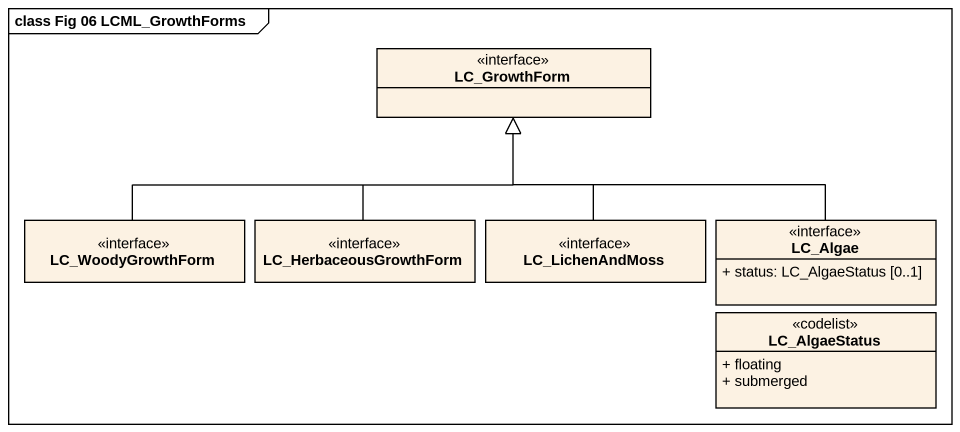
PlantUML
@startuml
mainframe class Fig 06 LCML_GrowthForms
hide circle
hide empty members
skinparam classAttributeIconSize 0
class LC_GrowthForm <<interface>> #FCF2E3
class LC_WoodyGrowthForm <<interface>> #FCF2E3
class LC_HerbaceousGrowthForm <<interface>> #FCF2E3
class LC_LichenAndMoss <<interface>> #FCF2E3
class LC_Algae <<interface>> #FCF2E3 {
  + status: LC_AlgaeStatus [0..1]
}
class LC_AlgaeStatus <<codelist>> #FCF2E3 {
  + floating
  + submerged
}
LC_WoodyGrowthForm -right-|> LC_GrowthForm
LC_HerbaceousGrowthForm -up-|> LC_GrowthForm
LC_LichenAndMoss -up-|> LC_GrowthForm
LC_Algae -left-|> LC_GrowthForm
@enduml
